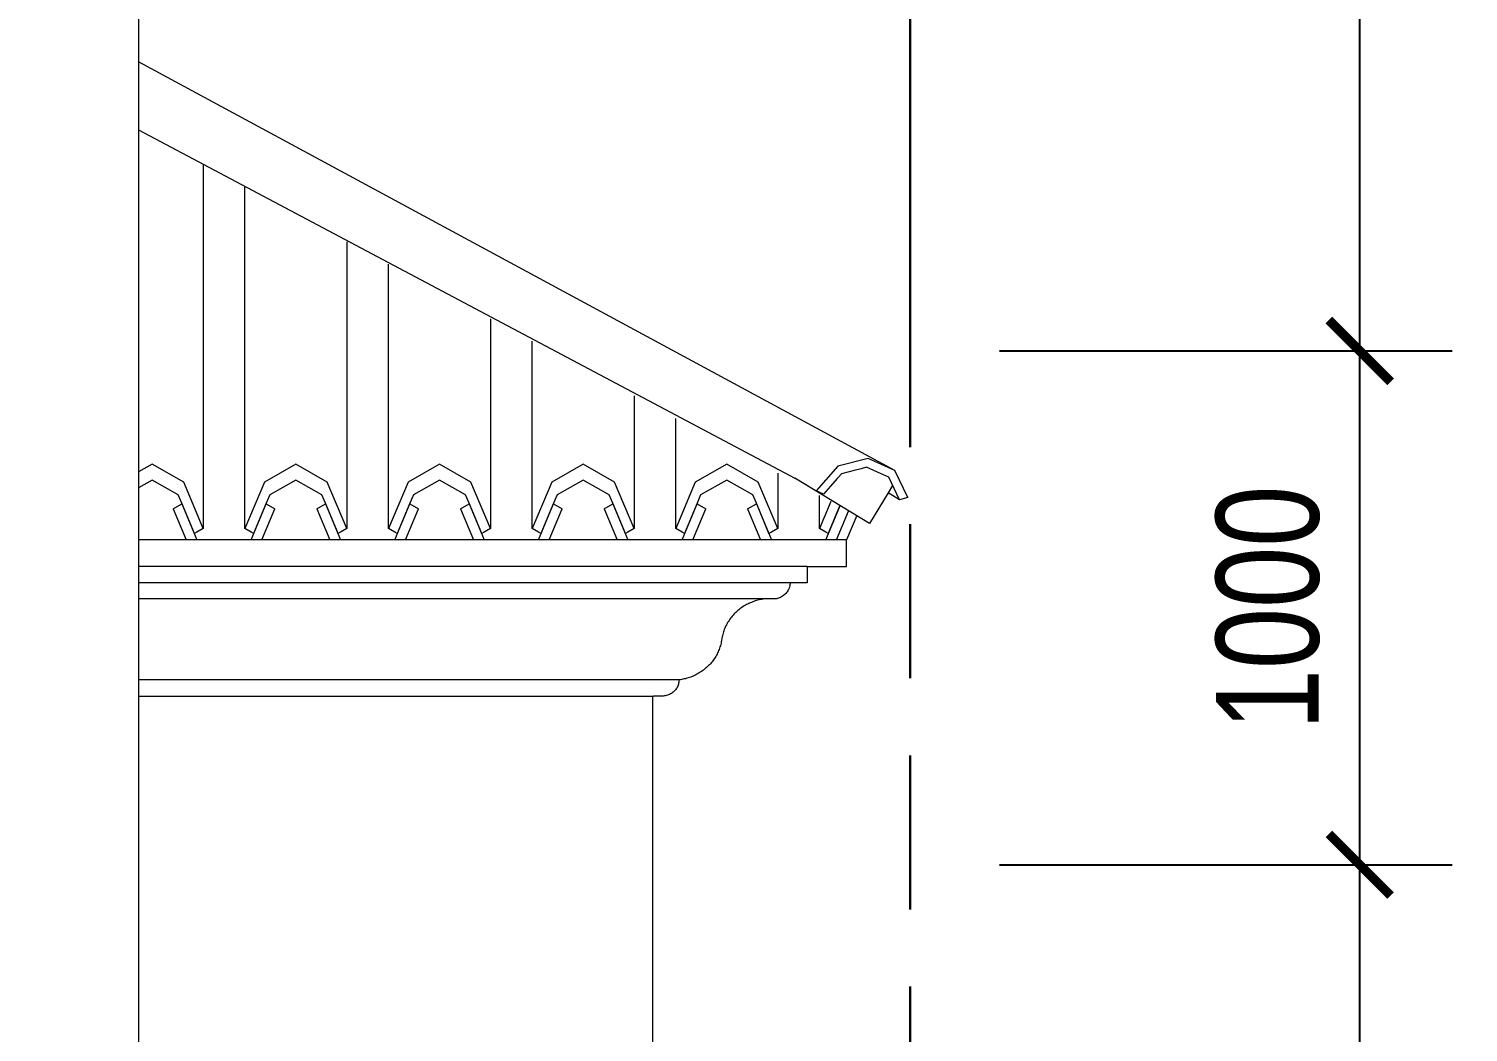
# Model space of a CAD drawing. Header units: millimetres. Extents: x -78046 to 260989, y -99288 to 158505.
# Drawn here: x 217088 to 219888, y 142521 to 144474 of the extents above; entities that cross this region are included whole.
import ezdxf
from ezdxf.xclip import XClip

# ---------------------------------------------------------------- set-up
doc = ezdxf.new("R2010")
doc.units = ezdxf.units.MM
doc.header["$LTSCALE"] = 100
doc.header["$XCLIPFRAME"] = 0
doc.header["$PDMODE"] = 98
doc.linetypes.add('ACAD_ISO09W100', pattern=[45, 24, -3, 6, -3, 6, -3])
doc.layers.get('Defpoints').update_dxf_attribs({"lineweight": 13})
for name, color, linetype, lineweight in [('-DIM', 9, 'Continuous', 13), ('-HATCH', 8, 'Continuous', 5), ('-LINE1', 7, 'Continuous', 18), ('ranh gioi lo dat', 240, 'ACAD_ISO09W100', 30)]:
    doc.layers.add(name, color=color, linetype=linetype, lineweight=lineweight)
doc.styles.add('AVANH', font='VHAVAN_2.TTF', dxfattribs={"width": 0.8})
doc.dimstyles.new('C_100A3', dxfattribs={"dimscale": 100, "dimtxt": 2.5, "dimasz": 1.2, "dimexe": 1.8, "dimexo": 0, "dimgap": 0.75, "dimtad": 1, "dimdec": 0, "dimzin": 0, "dimdsep": 46, "dimtxsty": 'AVANH', "dimblk": 'ARCHTICK', "dimcen": 0, "dimdle": 1.8, "dimclrd": 256, "dimclre": 256, "dimclrt": 7, "dimadec": 0, "dimazin": 0, "dimtfac": 0.0001, "dimtdec": 0, "dimtix": 1, "dimtmove": 2, "dimatfit": 3, "dimldrblk": 'ARCHTICK', "dimfxl": 1.8, "dimtolj": 1, "dimtzin": 0, "dimarcsym": 0})

# ---------------------------------------------------------------- blocks, each defined once
blk = doc.blocks.new('lancan')
for p, q in [((-1.1, 120), (6547.2, 120)), ((-1.1, 100), (6547.2, 100)), ((-1.1, 0), (6547.2, 0))]:
    blk.add_line(p, q)
blk = doc.blocks.new('erte')
for p, q in [((212114.9, -49738), (212114.9, -52249.4)), ((212313, -52249.4), (212313, -49738)), ((212394.3, -49738), (212394.3, -52249.4)), ((212592.4, -52249.4), (212592.4, -49738)), ((212673.7, -49738), (212673.7, -52249.4)), ((212871.8, -52249.4), (212871.8, -49738)), ((212953.1, -49738), (212953.1, -52249.4)), ((213151.2, -52249.4), (213151.2, -49738)), ((213232.5, -49738), (213232.5, -52249.4)), ((213430.6, -52249.4), (213430.6, -49738)), ((213511.9, -49738), (213511.9, -52249.4)), ((213710, -52249.4), (213710, -49738)), ((213791.3, -49738), (213791.3, -52249.4)), ((213989.4, -52249.4), (213989.4, -49738)), ((214070.7, -49738), (214070.7, -52249.4)), ((214268.8, -52249.4), (214268.8, -49738)), ((214350.1, -49738), (214350.1, -52249.4)), ((214548.2, -52249.4), (214548.2, -49738)), ((214629.5, -49738), (214629.5, -52249.4)), ((214827.6, -52249.4), (214827.6, -49738)), ((214908.9, -49738), (214908.9, -52249.4)), ((215107, -52249.4), (215107, -49738)), ((215188.3, -49738), (215188.3, -52249.4)), ((215386.4, -52249.4), (215386.4, -49738)), ((215467.7, -49738), (215467.7, -52249.4)), ((215665.8, -52249.4), (215665.8, -49738)), ((215747.1, -49738), (215747.1, -52249.4)), ((215945.2, -52249.4), (215945.2, -49738)), ((216026.5, -49738), (216026.5, -52249.4)), ((216224.6, -52249.4), (216224.6, -49738)), ((216305.9, -49738), (216305.9, -52249.4)), ((216504, -52249.4), (216504, -49738)), ((216585.3, -49738), (216585.3, -52249.4)), ((216783.4, -52249.4), (216783.4, -49738)), ((216864.7, -49738), (216864.7, -52249.4)), ((217062.8, -52249.4), (217062.8, -49738)), ((217144.1, -49738), (217144.1, -52249.4)), ((217342.2, -52249.4), (217342.2, -49738)), ((217423.5, -49738), (217423.5, -52249.4)), ((217621.6, -52249.4), (217621.6, -49738)), ((217702.9, -49738), (217702.9, -52249.4)), ((217901, -52249.4), (217901, -49738)), ((217982.3, -49738), (217982.3, -52249.4)), ((218180.4, -52249.4), (218180.4, -49738)), ((218261.7, -49738), (218261.7, -52249.4)), ((218459.8, -52249.4), (218459.8, -49738)), ((218541.1, -49738), (218541.1, -52249.4)), ((218739.2, -52249.4), (218739.2, -49738)), ((218820.5, -49738), (218820.5, -52249.4)), ((219018.6, -52249.4), (219018.6, -49738)), ((219099.9, -49738), (219099.9, -52249.4)), ((219298, -52249.4), (219298, -49738)), ((219379.3, -49738), (219379.3, -52249.4)), ((219577.4, -52249.4), (219577.4, -49738)), ((219658.7, -49738), (219658.7, -52249.4)), ((219856.8, -52249.4), (219856.8, -49738)), ((219938.1, -49738), (219938.1, -52249.4)), ((220136.2, -52249.4), (220136.2, -49738)), ((220217.5, -49738), (220217.5, -52249.4)), ((220415.6, -52249.4), (220415.6, -49738)), ((220496.9, -49738), (220496.9, -52249.4)), ((220695, -52249.4), (220695, -49738)), ((220776.3, -49738), (220776.3, -52249.4)), ((220974.4, -52249.4), (220974.4, -49738)), ((221055.7, -49738), (221055.7, -52249.4)), ((221253.8, -52249.4), (221253.8, -49738)), ((221335.1, -49738), (221335.1, -52249.4)), ((221533.2, -52249.4), (221533.2, -49738)), ((212226.6, -52131.6), (212167.5, -52150.7)), ((212226.6, -52131.6), (212275.1, -52159)), ((212506, -52131.6), (212554.5, -52159)), ((212711.5, -52159), (212772.7, -52124.5)), ((212772.7, -52124.5), (212833.9, -52159)), ((212990.9, -52159), (213052.1, -52124.5)), ((213052.1, -52124.5), (213113.3, -52159)), ((213270.3, -52159), (213331.5, -52124.5)), ((213331.5, -52124.5), (213392.7, -52159)), ((213549.7, -52159), (213610.9, -52124.5)), ((213610.9, -52124.5), (213672.1, -52159)), ((213829.1, -52159), (213890.3, -52124.5)), ((213890.3, -52124.5), (213951.5, -52159)), ((214108.5, -52159), (214169.7, -52124.5)), ((214169.7, -52124.5), (214230.9, -52159)), ((214387.9, -52159), (214449.1, -52124.5)), ((214449.1, -52124.5), (214510.3, -52159)), ((214667.3, -52159), (214728.5, -52124.5)), ((214728.5, -52124.5), (214789.7, -52159)), ((214946.7, -52159), (215007.9, -52124.5)), ((215007.9, -52124.5), (215069.1, -52159)), ((215226.1, -52159), (215287.3, -52124.5)), ((215287.3, -52124.5), (215348.5, -52159)), ((215505.5, -52159), (215566.7, -52124.5)), ((215566.7, -52124.5), (215627.9, -52159)), ((215784.9, -52159), (215846.1, -52124.5)), ((215846.1, -52124.5), (215907.3, -52159)), ((216064.3, -52159), (216125.5, -52124.5)), ((216125.5, -52124.5), (216186.7, -52159)), ((216343.7, -52159), (216404.9, -52124.5)), ((216404.9, -52124.5), (216466.1, -52159)), ((216623.1, -52159), (216684.3, -52124.5)), ((216684.3, -52124.5), (216745.5, -52159)), ((216902.5, -52159), (216963.7, -52124.5)), ((216963.7, -52124.5), (217024.9, -52159)), ((217181.9, -52159), (217243.1, -52124.5)), ((217243.1, -52124.5), (217304.3, -52159)), ((217461.3, -52159), (217522.5, -52124.5)), ((217522.5, -52124.5), (217583.7, -52159)), ((217740.7, -52159), (217801.9, -52124.5)), ((217801.9, -52124.5), (217863.1, -52159)), ((218020.1, -52159), (218081.3, -52124.5)), ((218081.3, -52124.5), (218142.5, -52159)), ((218299.5, -52159), (218360.7, -52124.5)), ((218360.7, -52124.5), (218421.9, -52159)), ((218578.9, -52159), (218640.1, -52124.5)), ((218640.1, -52124.5), (218701.3, -52159)), ((218858.3, -52159), (218919.5, -52124.5)), ((218919.5, -52124.5), (218980.7, -52159)), ((219137.7, -52159), (219198.9, -52124.5)), ((219198.9, -52124.5), (219260.1, -52159)), ((219417.1, -52159), (219478.3, -52124.5)), ((219478.3, -52124.5), (219539.5, -52159)), ((219696.5, -52159), (219757.7, -52124.5)), ((219757.7, -52124.5), (219818.9, -52159)), ((219975.9, -52159), (220037.1, -52124.5)), ((220037.1, -52124.5), (220098.3, -52159)), ((220255.3, -52159), (220316.5, -52124.5)), ((220316.5, -52124.5), (220377.7, -52159)), ((220534.7, -52159), (220595.9, -52124.5)), ((220595.9, -52124.5), (220657.1, -52159)), ((220814.1, -52159), (220875.3, -52124.5)), ((220875.3, -52124.5), (220936.5, -52159)), ((221093.5, -52159), (221154.7, -52124.5)), ((221154.7, -52124.5), (221215.9, -52159)), ((221372.9, -52159), (221434.1, -52124.5)), ((221434.1, -52124.5), (221495.3, -52159)), ((212114.9, -52249.4), (212152.7, -52159)), ((212152.7, -52159), (212167.5, -52150.7)), ((212163.2, -52184), (212213.9, -52155.3)), ((212213.9, -52155.3), (212264.7, -52184)), ((212275.1, -52159), (212313, -52249.4)), ((212394.3, -52249.4), (212432.1, -52159)), ((212432.1, -52159), (212446.9, -52150.7)), ((212442.6, -52184), (212493.3, -52155.3)), ((212493.3, -52155.3), (212544.1, -52184)), ((212554.5, -52159), (212592.4, -52249.4)), ((212673.7, -52249.4), (212711.5, -52159)), ((212722, -52184), (212772.7, -52155.3)), ((212772.7, -52155.3), (212823.5, -52184)), ((212833.9, -52159), (212871.8, -52249.4)), ((212953.1, -52249.4), (212990.9, -52159)), ((213001.4, -52184), (213052.1, -52155.3)), ((213052.1, -52155.3), (213102.9, -52184)), ((213113.3, -52159), (213151.2, -52249.4)), ((213232.5, -52249.4), (213270.3, -52159)), ((213280.8, -52184), (213331.5, -52155.3)), ((213331.5, -52155.3), (213382.3, -52184)), ((213392.7, -52159), (213430.6, -52249.4)), ((213511.9, -52249.4), (213549.7, -52159)), ((213560.2, -52184), (213610.9, -52155.3)), ((213610.9, -52155.3), (213661.7, -52184)), ((213672.1, -52159), (213710, -52249.4)), ((213791.3, -52249.4), (213829.1, -52159)), ((213839.6, -52184), (213890.3, -52155.3)), ((213890.3, -52155.3), (213941.1, -52184)), ((213951.5, -52159), (213989.4, -52249.4)), ((214070.7, -52249.4), (214108.5, -52159)), ((214119, -52184), (214169.7, -52155.3)), ((214169.7, -52155.3), (214220.5, -52184)), ((214230.9, -52159), (214268.8, -52249.4)), ((214350.1, -52249.4), (214387.9, -52159)), ((214398.4, -52184), (214449.1, -52155.3)), ((214449.1, -52155.3), (214499.9, -52184)), ((214510.3, -52159), (214548.2, -52249.4)), ((214629.5, -52249.4), (214667.3, -52159)), ((214677.8, -52184), (214728.5, -52155.3)), ((214728.5, -52155.3), (214779.3, -52184)), ((214789.7, -52159), (214827.6, -52249.4)), ((214908.9, -52249.4), (214946.7, -52159)), ((214957.2, -52184), (215007.9, -52155.3)), ((215007.9, -52155.3), (215058.7, -52184)), ((215069.1, -52159), (215107, -52249.4)), ((215188.3, -52249.4), (215226.1, -52159)), ((215236.6, -52184), (215287.3, -52155.3)), ((215287.3, -52155.3), (215338.1, -52184)), ((215348.5, -52159), (215386.4, -52249.4)), ((215467.7, -52249.4), (215505.5, -52159)), ((215516, -52184), (215566.7, -52155.3)), ((215566.7, -52155.3), (215617.5, -52184)), ((215627.9, -52159), (215665.8, -52249.4)), ((215747.1, -52249.4), (215784.9, -52159)), ((215795.4, -52184), (215846.1, -52155.3)), ((215846.1, -52155.3), (215896.9, -52184)), ((215907.3, -52159), (215945.2, -52249.4)), ((216026.5, -52249.4), (216064.3, -52159)), ((216074.8, -52184), (216125.5, -52155.3)), ((216125.5, -52155.3), (216176.3, -52184)), ((216186.7, -52159), (216224.6, -52249.4)), ((216305.9, -52249.4), (216343.7, -52159)), ((216354.2, -52184), (216404.9, -52155.3)), ((216404.9, -52155.3), (216455.7, -52184)), ((216466.1, -52159), (216504, -52249.4)), ((216585.3, -52249.4), (216623.1, -52159)), ((216633.6, -52184), (216684.3, -52155.3)), ((216684.3, -52155.3), (216735.1, -52184)), ((216745.5, -52159), (216783.4, -52249.4)), ((216864.7, -52249.4), (216902.5, -52159)), ((216913, -52184), (216963.7, -52155.3)), ((216963.7, -52155.3), (217014.5, -52184)), ((217024.9, -52159), (217062.8, -52249.4)), ((217144.1, -52249.4), (217181.9, -52159)), ((217192.4, -52184), (217243.1, -52155.3)), ((217243.1, -52155.3), (217293.9, -52184)), ((217304.3, -52159), (217342.2, -52249.4)), ((217423.5, -52249.4), (217461.3, -52159)), ((217471.8, -52184), (217522.5, -52155.3)), ((217522.5, -52155.3), (217573.3, -52184)), ((217583.7, -52159), (217621.6, -52249.4)), ((217702.9, -52249.4), (217740.7, -52159)), ((217751.2, -52184), (217801.9, -52155.3)), ((217801.9, -52155.3), (217852.7, -52184)), ((217863.1, -52159), (217901, -52249.4)), ((217982.3, -52249.4), (218020.1, -52159)), ((218030.6, -52184), (218081.3, -52155.3)), ((218081.3, -52155.3), (218132.1, -52184)), ((218142.5, -52159), (218180.4, -52249.4)), ((218261.7, -52249.4), (218299.5, -52159)), ((218310, -52184), (218360.7, -52155.3)), ((218360.7, -52155.3), (218411.5, -52184)), ((218421.9, -52159), (218459.8, -52249.4)), ((218541.1, -52249.4), (218578.9, -52159)), ((218589.4, -52184), (218640.1, -52155.3)), ((218640.1, -52155.3), (218690.9, -52184)), ((218701.3, -52159), (218739.2, -52249.4)), ((218820.5, -52249.4), (218858.3, -52159)), ((218868.8, -52184), (218919.5, -52155.3)), ((218919.5, -52155.3), (218970.3, -52184)), ((218980.7, -52159), (219018.6, -52249.4)), ((219099.9, -52249.4), (219137.7, -52159)), ((219148.2, -52184), (219198.9, -52155.3)), ((219198.9, -52155.3), (219249.7, -52184)), ((219260.1, -52159), (219298, -52249.4)), ((219379.3, -52249.4), (219417.1, -52159)), ((219427.6, -52184), (219478.3, -52155.3)), ((219478.3, -52155.3), (219529.1, -52184)), ((219539.5, -52159), (219577.4, -52249.4)), ((219658.7, -52249.4), (219696.5, -52159)), ((219707, -52184), (219757.7, -52155.3)), ((219757.7, -52155.3), (219808.5, -52184)), ((219818.9, -52159), (219856.8, -52249.4)), ((219938.1, -52249.4), (219975.9, -52159)), ((219986.4, -52184), (220037.1, -52155.3)), ((220037.1, -52155.3), (220087.9, -52184)), ((220098.3, -52159), (220136.2, -52249.4)), ((220217.5, -52249.4), (220255.3, -52159)), ((220265.8, -52184), (220316.5, -52155.3)), ((220316.5, -52155.3), (220367.3, -52184)), ((220377.7, -52159), (220415.6, -52249.4)), ((220496.9, -52249.4), (220534.7, -52159)), ((220545.2, -52184), (220595.9, -52155.3)), ((220595.9, -52155.3), (220646.7, -52184)), ((220657.1, -52159), (220695, -52249.4)), ((220776.3, -52249.4), (220814.1, -52159)), ((220824.6, -52184), (220875.3, -52155.3)), ((220875.3, -52155.3), (220926.1, -52184)), ((220936.5, -52159), (220974.4, -52249.4)), ((221055.7, -52249.4), (221093.5, -52159)), ((221104, -52184), (221154.7, -52155.3)), ((221154.7, -52155.3), (221205.5, -52184)), ((221215.9, -52159), (221253.8, -52249.4)), ((221335.1, -52249.4), (221372.9, -52159)), ((221383.4, -52184), (221434.1, -52155.3)), ((221434.1, -52155.3), (221484.9, -52184)), ((221495.3, -52159), (221533.2, -52249.4)), ((212156.4, -52200.2), (212163.2, -52184)), ((212264.7, -52184), (212271.5, -52200.2)), ((212435.8, -52200.2), (212442.6, -52184)), ((212544.1, -52184), (212550.9, -52200.2)), ((212715.2, -52200.2), (212722, -52184)), ((212823.5, -52184), (212830.3, -52200.2)), ((212994.6, -52200.2), (213001.4, -52184)), ((213102.9, -52184), (213109.7, -52200.2)), ((213274, -52200.2), (213280.8, -52184)), ((213382.3, -52184), (213389.1, -52200.2)), ((213553.4, -52200.2), (213560.2, -52184)), ((213661.7, -52184), (213668.5, -52200.2)), ((213832.8, -52200.2), (213839.6, -52184)), ((213941.1, -52184), (213947.9, -52200.2)), ((214112.2, -52200.2), (214119, -52184)), ((214220.5, -52184), (214227.3, -52200.2)), ((214391.6, -52200.2), (214398.4, -52184)), ((214499.9, -52184), (214506.7, -52200.2)), ((214671, -52200.2), (214677.8, -52184)), ((214779.3, -52184), (214786.1, -52200.2)), ((214950.4, -52200.2), (214957.2, -52184)), ((215058.7, -52184), (215065.5, -52200.2)), ((215229.8, -52200.2), (215236.6, -52184)), ((215338.1, -52184), (215344.9, -52200.2)), ((215509.2, -52200.2), (215516, -52184)), ((215617.5, -52184), (215624.3, -52200.2)), ((215788.6, -52200.2), (215795.4, -52184)), ((215896.9, -52184), (215903.7, -52200.2)), ((216068, -52200.2), (216074.8, -52184)), ((216176.3, -52184), (216183.1, -52200.2)), ((216347.4, -52200.2), (216354.2, -52184)), ((216455.7, -52184), (216462.5, -52200.2)), ((216626.8, -52200.2), (216633.6, -52184)), ((216735.1, -52184), (216741.9, -52200.2)), ((216906.2, -52200.2), (216913, -52184)), ((217014.5, -52184), (217021.3, -52200.2)), ((217185.6, -52200.2), (217192.4, -52184)), ((217293.9, -52184), (217300.7, -52200.2)), ((217465, -52200.2), (217471.8, -52184)), ((217573.3, -52184), (217580.1, -52200.2)), ((217744.4, -52200.2), (217751.2, -52184)), ((217852.7, -52184), (217859.5, -52200.2)), ((218023.8, -52200.2), (218030.6, -52184)), ((218132.1, -52184), (218138.9, -52200.2)), ((218303.2, -52200.2), (218310, -52184)), ((218411.5, -52184), (218418.3, -52200.2)), ((218582.6, -52200.2), (218589.4, -52184)), ((218690.9, -52184), (218697.7, -52200.2)), ((218862, -52200.2), (218868.8, -52184)), ((218970.3, -52184), (218977.1, -52200.2)), ((219141.4, -52200.2), (219148.2, -52184)), ((219249.7, -52184), (219256.5, -52200.2)), ((219420.8, -52200.2), (219427.6, -52184)), ((219529.1, -52184), (219535.9, -52200.2)), ((219700.2, -52200.2), (219707, -52184)), ((219808.5, -52184), (219815.3, -52200.2)), ((219979.6, -52200.2), (219986.4, -52184)), ((220087.9, -52184), (220094.7, -52200.2)), ((220259, -52200.2), (220265.8, -52184)), ((220367.3, -52184), (220374.1, -52200.2)), ((220538.4, -52200.2), (220545.2, -52184)), ((220646.7, -52184), (220653.5, -52200.2)), ((220817.8, -52200.2), (220824.6, -52184)), ((220926.1, -52184), (220932.9, -52200.2)), ((221097.2, -52200.2), (221104, -52184)), ((221205.5, -52184), (221212.3, -52200.2)), ((221376.6, -52200.2), (221383.4, -52184)), ((221484.9, -52184), (221491.7, -52200.2)), ((212156.4, -52201.7), (212127.1, -52271.6)), ((212131.8, -52258.9), (212156.4, -52200.2)), ((212173.3, -52211.2), (212148, -52271.6)), ((212156.4, -52201.7), (212156.4, -52200.2)), ((212173.3, -52211.2), (212156.4, -52201.7)), ((212271.5, -52201.7), (212254.6, -52211.2)), ((212279.9, -52271.6), (212254.6, -52211.2)), ((212271.5, -52200.2), (212271.5, -52201.7)), ((212271.5, -52200.2), (212296.1, -52258.9)), ((212300.8, -52271.6), (212271.5, -52201.7)), ((212435.8, -52201.7), (212406.5, -52271.6)), ((212411.2, -52258.9), (212435.8, -52200.2)), ((212452.7, -52211.2), (212427.4, -52271.6)), ((212435.8, -52201.7), (212435.8, -52200.2)), ((212452.7, -52211.2), (212435.8, -52201.7)), ((212550.9, -52201.7), (212534, -52211.2)), ((212559.3, -52271.6), (212534, -52211.2)), ((212550.9, -52200.2), (212550.9, -52201.7)), ((212550.9, -52200.2), (212575.5, -52258.9)), ((212580.2, -52271.6), (212550.9, -52201.7)), ((212715.2, -52201.7), (212685.9, -52271.6)), ((212690.6, -52258.9), (212715.2, -52200.2)), ((212732.1, -52211.2), (212706.8, -52271.6)), ((212715.2, -52201.7), (212715.2, -52200.2)), ((212732.1, -52211.2), (212715.2, -52201.7)), ((212830.3, -52201.7), (212813.4, -52211.2)), ((212838.7, -52271.6), (212813.4, -52211.2)), ((212830.3, -52200.2), (212830.3, -52201.7)), ((212830.3, -52200.2), (212854.9, -52258.9)), ((212859.6, -52271.6), (212830.3, -52201.7)), ((212994.6, -52201.7), (212965.3, -52271.6)), ((212970, -52258.9), (212994.6, -52200.2)), ((213011.5, -52211.2), (212986.2, -52271.6)), ((212994.6, -52201.7), (212994.6, -52200.2)), ((213011.5, -52211.2), (212994.6, -52201.7)), ((213109.7, -52201.7), (213092.8, -52211.2)), ((213118.1, -52271.6), (213092.8, -52211.2)), ((213109.7, -52200.2), (213109.7, -52201.7)), ((213109.7, -52200.2), (213134.3, -52258.9)), ((213139, -52271.6), (213109.7, -52201.7)), ((213274, -52201.7), (213244.7, -52271.6)), ((213249.4, -52258.9), (213274, -52200.2)), ((213290.9, -52211.2), (213265.6, -52271.6)), ((213274, -52201.7), (213274, -52200.2)), ((213290.9, -52211.2), (213274, -52201.7)), ((213389.1, -52201.7), (213372.2, -52211.2)), ((213397.5, -52271.6), (213372.2, -52211.2)), ((213389.1, -52200.2), (213389.1, -52201.7)), ((213389.1, -52200.2), (213413.7, -52258.9)), ((213418.4, -52271.6), (213389.1, -52201.7)), ((213553.4, -52201.7), (213524.1, -52271.6)), ((213528.8, -52258.9), (213553.4, -52200.2)), ((213570.3, -52211.2), (213545, -52271.6)), ((213553.4, -52201.7), (213553.4, -52200.2)), ((213570.3, -52211.2), (213553.4, -52201.7)), ((213668.5, -52201.7), (213651.6, -52211.2)), ((213676.9, -52271.6), (213651.6, -52211.2)), ((213668.5, -52200.2), (213668.5, -52201.7)), ((213668.5, -52200.2), (213693.1, -52258.9)), ((213697.8, -52271.6), (213668.5, -52201.7)), ((213832.8, -52201.7), (213803.5, -52271.6)), ((213808.2, -52258.9), (213832.8, -52200.2)), ((213849.7, -52211.2), (213824.4, -52271.6)), ((213832.8, -52201.7), (213832.8, -52200.2)), ((213849.7, -52211.2), (213832.8, -52201.7)), ((213947.9, -52201.7), (213931, -52211.2)), ((213956.3, -52271.6), (213931, -52211.2)), ((213947.9, -52200.2), (213947.9, -52201.7)), ((213947.9, -52200.2), (213972.5, -52258.9)), ((213977.2, -52271.6), (213947.9, -52201.7)), ((214112.2, -52201.7), (214082.9, -52271.6)), ((214087.6, -52258.9), (214112.2, -52200.2)), ((214129.1, -52211.2), (214103.8, -52271.6)), ((214112.2, -52201.7), (214112.2, -52200.2)), ((214129.1, -52211.2), (214112.2, -52201.7)), ((214227.3, -52201.7), (214210.4, -52211.2)), ((214235.7, -52271.6), (214210.4, -52211.2)), ((214227.3, -52200.2), (214227.3, -52201.7)), ((214227.3, -52200.2), (214251.9, -52258.9)), ((214256.6, -52271.6), (214227.3, -52201.7)), ((214391.6, -52201.7), (214362.3, -52271.6)), ((214367, -52258.9), (214391.6, -52200.2)), ((214408.5, -52211.2), (214383.2, -52271.6)), ((214391.6, -52201.7), (214391.6, -52200.2)), ((214408.5, -52211.2), (214391.6, -52201.7)), ((214506.7, -52201.7), (214489.8, -52211.2)), ((214515.1, -52271.6), (214489.8, -52211.2)), ((214506.7, -52200.2), (214506.7, -52201.7)), ((214506.7, -52200.2), (214531.3, -52258.9)), ((214536, -52271.6), (214506.7, -52201.7)), ((214671, -52201.7), (214641.7, -52271.6)), ((214646.4, -52258.9), (214671, -52200.2)), ((214687.9, -52211.2), (214662.6, -52271.6)), ((214671, -52201.7), (214671, -52200.2)), ((214687.9, -52211.2), (214671, -52201.7)), ((214786.1, -52201.7), (214769.2, -52211.2)), ((214794.5, -52271.6), (214769.2, -52211.2)), ((214786.1, -52200.2), (214786.1, -52201.7)), ((214786.1, -52200.2), (214810.7, -52258.9)), ((214815.4, -52271.6), (214786.1, -52201.7)), ((214950.4, -52201.7), (214921.1, -52271.6)), ((214925.8, -52258.9), (214950.4, -52200.2)), ((214967.3, -52211.2), (214942, -52271.6)), ((214950.4, -52201.7), (214950.4, -52200.2)), ((214967.3, -52211.2), (214950.4, -52201.7)), ((215065.5, -52201.7), (215048.6, -52211.2)), ((215073.9, -52271.6), (215048.6, -52211.2)), ((215065.5, -52200.2), (215065.5, -52201.7)), ((215065.5, -52200.2), (215090.1, -52258.9)), ((215094.8, -52271.6), (215065.5, -52201.7)), ((215229.8, -52201.7), (215200.5, -52271.6)), ((215205.2, -52258.9), (215229.8, -52200.2)), ((215246.7, -52211.2), (215221.4, -52271.6)), ((215229.8, -52201.7), (215229.8, -52200.2)), ((215246.7, -52211.2), (215229.8, -52201.7)), ((215344.9, -52201.7), (215328, -52211.2)), ((215353.3, -52271.6), (215328, -52211.2)), ((215344.9, -52200.2), (215344.9, -52201.7)), ((215344.9, -52200.2), (215369.5, -52258.9)), ((215374.2, -52271.6), (215344.9, -52201.7)), ((215509.2, -52201.7), (215479.9, -52271.6)), ((215484.6, -52258.9), (215509.2, -52200.2)), ((215526.1, -52211.2), (215500.8, -52271.6)), ((215509.2, -52201.7), (215509.2, -52200.2)), ((215526.1, -52211.2), (215509.2, -52201.7)), ((215624.3, -52201.7), (215607.4, -52211.2)), ((215632.7, -52271.6), (215607.4, -52211.2)), ((215624.3, -52200.2), (215624.3, -52201.7)), ((215624.3, -52200.2), (215648.9, -52258.9)), ((215653.6, -52271.6), (215624.3, -52201.7)), ((215788.6, -52201.7), (215759.3, -52271.6)), ((215764, -52258.9), (215788.6, -52200.2)), ((215805.5, -52211.2), (215780.2, -52271.6)), ((215788.6, -52201.7), (215788.6, -52200.2)), ((215805.5, -52211.2), (215788.6, -52201.7)), ((215903.7, -52201.7), (215886.8, -52211.2)), ((215912.1, -52271.6), (215886.8, -52211.2)), ((215903.7, -52200.2), (215903.7, -52201.7)), ((215903.7, -52200.2), (215928.3, -52258.9)), ((215933, -52271.6), (215903.7, -52201.7)), ((216068, -52201.7), (216038.7, -52271.6)), ((216043.4, -52258.9), (216068, -52200.2)), ((216084.9, -52211.2), (216059.6, -52271.6)), ((216068, -52201.7), (216068, -52200.2)), ((216084.9, -52211.2), (216068, -52201.7)), ((216183.1, -52201.7), (216166.2, -52211.2)), ((216191.5, -52271.6), (216166.2, -52211.2)), ((216183.1, -52200.2), (216183.1, -52201.7)), ((216183.1, -52200.2), (216207.7, -52258.9)), ((216212.4, -52271.6), (216183.1, -52201.7)), ((216347.4, -52201.7), (216318.1, -52271.6)), ((216322.8, -52258.9), (216347.4, -52200.2)), ((216364.3, -52211.2), (216339, -52271.6)), ((216347.4, -52201.7), (216347.4, -52200.2)), ((216364.3, -52211.2), (216347.4, -52201.7)), ((216462.5, -52201.7), (216445.6, -52211.2)), ((216470.9, -52271.6), (216445.6, -52211.2)), ((216462.5, -52200.2), (216462.5, -52201.7)), ((216462.5, -52200.2), (216487.1, -52258.9)), ((216491.8, -52271.6), (216462.5, -52201.7)), ((216626.8, -52201.7), (216597.5, -52271.6)), ((216602.2, -52258.9), (216626.8, -52200.2)), ((216643.7, -52211.2), (216618.4, -52271.6)), ((216626.8, -52201.7), (216626.8, -52200.2)), ((216643.7, -52211.2), (216626.8, -52201.7)), ((216741.9, -52201.7), (216725, -52211.2)), ((216750.3, -52271.6), (216725, -52211.2)), ((216741.9, -52200.2), (216741.9, -52201.7)), ((216741.9, -52200.2), (216766.5, -52258.9)), ((216771.2, -52271.6), (216741.9, -52201.7)), ((216906.2, -52201.7), (216876.9, -52271.6)), ((216881.6, -52258.9), (216906.2, -52200.2)), ((216923.1, -52211.2), (216897.8, -52271.6)), ((216906.2, -52201.7), (216906.2, -52200.2)), ((216923.1, -52211.2), (216906.2, -52201.7)), ((217021.3, -52201.7), (217004.4, -52211.2)), ((217029.7, -52271.6), (217004.4, -52211.2)), ((217021.3, -52200.2), (217021.3, -52201.7)), ((217021.3, -52200.2), (217045.9, -52258.9)), ((217050.6, -52271.6), (217021.3, -52201.7)), ((217185.6, -52201.7), (217156.3, -52271.6)), ((217161, -52258.9), (217185.6, -52200.2)), ((217202.5, -52211.2), (217177.2, -52271.6)), ((217185.6, -52201.7), (217185.6, -52200.2)), ((217202.5, -52211.2), (217185.6, -52201.7)), ((217300.7, -52201.7), (217283.8, -52211.2)), ((217309.1, -52271.6), (217283.8, -52211.2)), ((217300.7, -52200.2), (217300.7, -52201.7)), ((217300.7, -52200.2), (217325.3, -52258.9)), ((217330, -52271.6), (217300.7, -52201.7)), ((217465, -52201.7), (217435.7, -52271.6)), ((217440.4, -52258.9), (217465, -52200.2)), ((217481.9, -52211.2), (217456.6, -52271.6)), ((217465, -52201.7), (217465, -52200.2)), ((217481.9, -52211.2), (217465, -52201.7)), ((217580.1, -52201.7), (217563.2, -52211.2)), ((217588.5, -52271.6), (217563.2, -52211.2)), ((217580.1, -52200.2), (217580.1, -52201.7)), ((217580.1, -52200.2), (217604.7, -52258.9)), ((217609.4, -52271.6), (217580.1, -52201.7)), ((217744.4, -52201.7), (217715.1, -52271.6)), ((217719.8, -52258.9), (217744.4, -52200.2)), ((217761.3, -52211.2), (217736, -52271.6)), ((217744.4, -52201.7), (217744.4, -52200.2)), ((217761.3, -52211.2), (217744.4, -52201.7)), ((217859.5, -52201.7), (217842.6, -52211.2)), ((217867.9, -52271.6), (217842.6, -52211.2)), ((217859.5, -52200.2), (217859.5, -52201.7)), ((217859.5, -52200.2), (217884.1, -52258.9)), ((217888.8, -52271.6), (217859.5, -52201.7)), ((218023.8, -52201.7), (217994.5, -52271.6)), ((217999.2, -52258.9), (218023.8, -52200.2)), ((218040.7, -52211.2), (218015.4, -52271.6)), ((218023.8, -52201.7), (218023.8, -52200.2)), ((218040.7, -52211.2), (218023.8, -52201.7)), ((218138.9, -52201.7), (218122, -52211.2)), ((218147.3, -52271.6), (218122, -52211.2)), ((218138.9, -52200.2), (218138.9, -52201.7)), ((218138.9, -52200.2), (218163.5, -52258.9)), ((218168.2, -52271.6), (218138.9, -52201.7)), ((218303.2, -52201.7), (218273.9, -52271.6)), ((218278.6, -52258.9), (218303.2, -52200.2)), ((218320.1, -52211.2), (218294.8, -52271.6)), ((218303.2, -52201.7), (218303.2, -52200.2)), ((218320.1, -52211.2), (218303.2, -52201.7)), ((218418.3, -52201.7), (218401.4, -52211.2)), ((218426.7, -52271.6), (218401.4, -52211.2)), ((218418.3, -52200.2), (218418.3, -52201.7)), ((218418.3, -52200.2), (218442.9, -52258.9)), ((218447.6, -52271.6), (218418.3, -52201.7)), ((218582.6, -52201.7), (218553.3, -52271.6)), ((218558, -52258.9), (218582.6, -52200.2)), ((218599.5, -52211.2), (218574.2, -52271.6)), ((218582.6, -52201.7), (218582.6, -52200.2)), ((218599.5, -52211.2), (218582.6, -52201.7)), ((218697.7, -52201.7), (218680.8, -52211.2)), ((218706.1, -52271.6), (218680.8, -52211.2)), ((218697.7, -52200.2), (218697.7, -52201.7)), ((218697.7, -52200.2), (218722.3, -52258.9)), ((218727, -52271.6), (218697.7, -52201.7)), ((218862, -52201.7), (218832.7, -52271.6)), ((218837.4, -52258.9), (218862, -52200.2)), ((218878.9, -52211.2), (218853.6, -52271.6)), ((218862, -52201.7), (218862, -52200.2)), ((218878.9, -52211.2), (218862, -52201.7)), ((218977.1, -52201.7), (218960.2, -52211.2)), ((218985.5, -52271.6), (218960.2, -52211.2)), ((218977.1, -52200.2), (218977.1, -52201.7)), ((218977.1, -52200.2), (219001.7, -52258.9)), ((219006.4, -52271.6), (218977.1, -52201.7)), ((219141.4, -52201.7), (219112.1, -52271.6)), ((219116.8, -52258.9), (219141.4, -52200.2)), ((219158.3, -52211.2), (219133, -52271.6)), ((219141.4, -52201.7), (219141.4, -52200.2)), ((219158.3, -52211.2), (219141.4, -52201.7)), ((219256.5, -52201.7), (219239.6, -52211.2)), ((219264.9, -52271.6), (219239.6, -52211.2)), ((219256.5, -52200.2), (219256.5, -52201.7)), ((219256.5, -52200.2), (219281.1, -52258.9)), ((219285.8, -52271.6), (219256.5, -52201.7)), ((219420.8, -52201.7), (219391.5, -52271.6)), ((219396.2, -52258.9), (219420.8, -52200.2)), ((219437.7, -52211.2), (219412.4, -52271.6)), ((219420.8, -52201.7), (219420.8, -52200.2)), ((219437.7, -52211.2), (219420.8, -52201.7)), ((219535.9, -52201.7), (219519, -52211.2)), ((219544.3, -52271.6), (219519, -52211.2)), ((219535.9, -52200.2), (219535.9, -52201.7)), ((219535.9, -52200.2), (219560.5, -52258.9)), ((219565.2, -52271.6), (219535.9, -52201.7)), ((219700.2, -52201.7), (219670.9, -52271.6)), ((219675.6, -52258.9), (219700.2, -52200.2)), ((219717.1, -52211.2), (219691.8, -52271.6)), ((219700.2, -52201.7), (219700.2, -52200.2)), ((219717.1, -52211.2), (219700.2, -52201.7)), ((219815.3, -52201.7), (219798.4, -52211.2)), ((219823.7, -52271.6), (219798.4, -52211.2)), ((219815.3, -52200.2), (219815.3, -52201.7)), ((219815.3, -52200.2), (219839.9, -52258.9)), ((219844.6, -52271.6), (219815.3, -52201.7)), ((219979.6, -52201.7), (219950.3, -52271.6)), ((219955, -52258.9), (219979.6, -52200.2)), ((219996.5, -52211.2), (219971.2, -52271.6)), ((219979.6, -52201.7), (219979.6, -52200.2)), ((219996.5, -52211.2), (219979.6, -52201.7)), ((220094.7, -52201.7), (220077.8, -52211.2)), ((220103.1, -52271.6), (220077.8, -52211.2)), ((220094.7, -52200.2), (220094.7, -52201.7)), ((220094.7, -52200.2), (220119.3, -52258.9)), ((220124, -52271.6), (220094.7, -52201.7)), ((220259, -52201.7), (220229.7, -52271.6)), ((220234.4, -52258.9), (220259, -52200.2)), ((220275.9, -52211.2), (220250.6, -52271.6)), ((220259, -52201.7), (220259, -52200.2)), ((220275.9, -52211.2), (220259, -52201.7)), ((220374.1, -52201.7), (220357.2, -52211.2)), ((220382.5, -52271.6), (220357.2, -52211.2)), ((220374.1, -52200.2), (220374.1, -52201.7)), ((220374.1, -52200.2), (220398.7, -52258.9)), ((220403.4, -52271.6), (220374.1, -52201.7)), ((220538.4, -52201.7), (220509.1, -52271.6)), ((220513.8, -52258.9), (220538.4, -52200.2)), ((220555.3, -52211.2), (220530, -52271.6)), ((220538.4, -52201.7), (220538.4, -52200.2)), ((220555.3, -52211.2), (220538.4, -52201.7)), ((220653.5, -52201.7), (220636.6, -52211.2)), ((220661.9, -52271.6), (220636.6, -52211.2)), ((220653.5, -52200.2), (220653.5, -52201.7)), ((220653.5, -52200.2), (220678.1, -52258.9)), ((220682.8, -52271.6), (220653.5, -52201.7)), ((220817.8, -52201.7), (220788.5, -52271.6)), ((220793.2, -52258.9), (220817.8, -52200.2)), ((220834.7, -52211.2), (220809.4, -52271.6)), ((220817.8, -52201.7), (220817.8, -52200.2)), ((220834.7, -52211.2), (220817.8, -52201.7)), ((220932.9, -52201.7), (220916, -52211.2)), ((220941.3, -52271.6), (220916, -52211.2)), ((220932.9, -52200.2), (220932.9, -52201.7)), ((220932.9, -52200.2), (220957.5, -52258.9)), ((220962.2, -52271.6), (220932.9, -52201.7)), ((221097.2, -52201.7), (221067.9, -52271.6)), ((221072.6, -52258.9), (221097.2, -52200.2)), ((221114.1, -52211.2), (221088.8, -52271.6)), ((221097.2, -52201.7), (221097.2, -52200.2)), ((221114.1, -52211.2), (221097.2, -52201.7)), ((221212.3, -52201.7), (221195.4, -52211.2)), ((221220.7, -52271.6), (221195.4, -52211.2)), ((221212.3, -52200.2), (221212.3, -52201.7)), ((221212.3, -52200.2), (221236.9, -52258.9)), ((221241.6, -52271.6), (221212.3, -52201.7)), ((221376.6, -52201.7), (221347.3, -52271.6)), ((221352, -52258.9), (221376.6, -52200.2)), ((221393.5, -52211.2), (221368.2, -52271.6)), ((221376.6, -52201.7), (221376.6, -52200.2)), ((221393.5, -52211.2), (221376.6, -52201.7)), ((221491.7, -52201.7), (221474.8, -52211.2)), ((221500.1, -52271.6), (221474.8, -52211.2)), ((221491.7, -52200.2), (221491.7, -52201.7)), ((221491.7, -52200.2), (221516.3, -52258.9)), ((221521, -52271.6), (221491.7, -52201.7)), ((212114.9, -52249.4), (212127.1, -52256.3)), ((212127.1, -52256.3), (212131.8, -52258.9)), ((212296.1, -52258.9), (212300.7, -52256.3)), ((212300.7, -52256.3), (212313, -52249.4)), ((212394.3, -52249.4), (212406.5, -52256.3)), ((212406.5, -52256.3), (212411.2, -52258.9)), ((212575.5, -52258.9), (212580.1, -52256.3)), ((212580.1, -52256.3), (212592.4, -52249.4)), ((212673.7, -52249.4), (212685.9, -52256.3)), ((212685.9, -52256.3), (212690.6, -52258.9)), ((212854.9, -52258.9), (212859.5, -52256.3)), ((212859.5, -52256.3), (212871.8, -52249.4)), ((212953.1, -52249.4), (212965.3, -52256.3)), ((212965.3, -52256.3), (212970, -52258.9)), ((213134.3, -52258.9), (213138.9, -52256.3)), ((213138.9, -52256.3), (213151.2, -52249.4)), ((213232.5, -52249.4), (213244.7, -52256.3)), ((213244.7, -52256.3), (213249.4, -52258.9)), ((213413.7, -52258.9), (213418.3, -52256.3)), ((213418.3, -52256.3), (213430.6, -52249.4)), ((213511.9, -52249.4), (213524.1, -52256.3)), ((213524.1, -52256.3), (213528.8, -52258.9)), ((213693.1, -52258.9), (213697.7, -52256.3)), ((213697.7, -52256.3), (213710, -52249.4)), ((213791.3, -52249.4), (213803.5, -52256.3)), ((213803.5, -52256.3), (213808.2, -52258.9)), ((213972.5, -52258.9), (213977.1, -52256.3)), ((213977.1, -52256.3), (213989.4, -52249.4)), ((214070.7, -52249.4), (214082.9, -52256.3)), ((214082.9, -52256.3), (214087.6, -52258.9)), ((214251.9, -52258.9), (214256.5, -52256.3)), ((214256.5, -52256.3), (214268.8, -52249.4)), ((214350.1, -52249.4), (214362.3, -52256.3)), ((214362.3, -52256.3), (214367, -52258.9)), ((214531.3, -52258.9), (214535.9, -52256.3)), ((214535.9, -52256.3), (214548.2, -52249.4)), ((214629.5, -52249.4), (214641.7, -52256.3)), ((214641.7, -52256.3), (214646.4, -52258.9)), ((214810.7, -52258.9), (214815.3, -52256.3)), ((214815.3, -52256.3), (214827.6, -52249.4)), ((214908.9, -52249.4), (214921.1, -52256.3)), ((214921.1, -52256.3), (214925.8, -52258.9)), ((215090.1, -52258.9), (215094.7, -52256.3)), ((215094.7, -52256.3), (215107, -52249.4)), ((215188.3, -52249.4), (215200.5, -52256.3)), ((215200.5, -52256.3), (215205.2, -52258.9)), ((215369.5, -52258.9), (215374.1, -52256.3)), ((215374.1, -52256.3), (215386.4, -52249.4)), ((215467.7, -52249.4), (215479.9, -52256.3)), ((215479.9, -52256.3), (215484.6, -52258.9)), ((215648.9, -52258.9), (215653.5, -52256.3)), ((215653.5, -52256.3), (215665.8, -52249.4)), ((215747.1, -52249.4), (215759.3, -52256.3)), ((215759.3, -52256.3), (215764, -52258.9)), ((215928.3, -52258.9), (215932.9, -52256.3)), ((215932.9, -52256.3), (215945.2, -52249.4)), ((216026.5, -52249.4), (216038.7, -52256.3)), ((216038.7, -52256.3), (216043.4, -52258.9)), ((216207.7, -52258.9), (216212.3, -52256.3)), ((216212.3, -52256.3), (216224.6, -52249.4)), ((216305.9, -52249.4), (216318.1, -52256.3)), ((216318.1, -52256.3), (216322.8, -52258.9)), ((216487.1, -52258.9), (216491.7, -52256.3)), ((216491.7, -52256.3), (216504, -52249.4)), ((216585.3, -52249.4), (216597.5, -52256.3)), ((216597.5, -52256.3), (216602.2, -52258.9)), ((216766.5, -52258.9), (216771.1, -52256.3)), ((216771.1, -52256.3), (216783.4, -52249.4)), ((216864.7, -52249.4), (216876.9, -52256.3)), ((216876.9, -52256.3), (216881.6, -52258.9)), ((217045.9, -52258.9), (217050.5, -52256.3)), ((217050.5, -52256.3), (217062.8, -52249.4)), ((217144.1, -52249.4), (217156.3, -52256.3)), ((217156.3, -52256.3), (217161, -52258.9)), ((217325.3, -52258.9), (217329.9, -52256.3)), ((217329.9, -52256.3), (217342.2, -52249.4)), ((217423.5, -52249.4), (217435.7, -52256.3)), ((217435.7, -52256.3), (217440.4, -52258.9)), ((217604.7, -52258.9), (217609.3, -52256.3)), ((217609.3, -52256.3), (217621.6, -52249.4)), ((217702.9, -52249.4), (217715.1, -52256.3)), ((217715.1, -52256.3), (217719.8, -52258.9)), ((217884.1, -52258.9), (217888.7, -52256.3)), ((217888.7, -52256.3), (217901, -52249.4)), ((217982.3, -52249.4), (217994.5, -52256.3)), ((217994.5, -52256.3), (217999.2, -52258.9)), ((218163.5, -52258.9), (218168.1, -52256.3)), ((218168.1, -52256.3), (218180.4, -52249.4)), ((218261.7, -52249.4), (218273.9, -52256.3)), ((218273.9, -52256.3), (218278.6, -52258.9)), ((218442.9, -52258.9), (218447.5, -52256.3)), ((218447.5, -52256.3), (218459.8, -52249.4)), ((218541.1, -52249.4), (218553.3, -52256.3)), ((218553.3, -52256.3), (218558, -52258.9)), ((218722.3, -52258.9), (218726.9, -52256.3)), ((218726.9, -52256.3), (218739.2, -52249.4)), ((218820.5, -52249.4), (218832.7, -52256.3)), ((218832.7, -52256.3), (218837.4, -52258.9)), ((219001.7, -52258.9), (219006.3, -52256.3)), ((219006.3, -52256.3), (219018.6, -52249.4)), ((219099.9, -52249.4), (219112.1, -52256.3)), ((219112.1, -52256.3), (219116.8, -52258.9)), ((219281.1, -52258.9), (219285.7, -52256.3)), ((219285.7, -52256.3), (219298, -52249.4)), ((219379.3, -52249.4), (219391.5, -52256.3)), ((219391.5, -52256.3), (219396.2, -52258.9)), ((219560.5, -52258.9), (219565.1, -52256.3)), ((219565.1, -52256.3), (219577.4, -52249.4)), ((219658.7, -52249.4), (219670.9, -52256.3)), ((219670.9, -52256.3), (219675.6, -52258.9)), ((219839.9, -52258.9), (219844.5, -52256.3)), ((219844.5, -52256.3), (219856.8, -52249.4)), ((219938.1, -52249.4), (219950.3, -52256.3)), ((219950.3, -52256.3), (219955, -52258.9)), ((220119.3, -52258.9), (220123.9, -52256.3)), ((220123.9, -52256.3), (220136.2, -52249.4)), ((220217.5, -52249.4), (220229.7, -52256.3)), ((220229.7, -52256.3), (220234.4, -52258.9)), ((220398.7, -52258.9), (220403.3, -52256.3)), ((220403.3, -52256.3), (220415.6, -52249.4)), ((220496.9, -52249.4), (220509.1, -52256.3)), ((220509.1, -52256.3), (220513.8, -52258.9)), ((220678.1, -52258.9), (220682.7, -52256.3)), ((220682.7, -52256.3), (220695, -52249.4)), ((220776.3, -52249.4), (220788.5, -52256.3)), ((220788.5, -52256.3), (220793.2, -52258.9)), ((220957.5, -52258.9), (220962.1, -52256.3)), ((220962.1, -52256.3), (220974.4, -52249.4)), ((221055.7, -52249.4), (221067.9, -52256.3)), ((221067.9, -52256.3), (221072.6, -52258.9)), ((221236.9, -52258.9), (221241.5, -52256.3)), ((221241.5, -52256.3), (221253.8, -52249.4)), ((221335.1, -52249.4), (221347.3, -52256.3)), ((221347.3, -52256.3), (221352, -52258.9)), ((221516.3, -52258.9), (221520.9, -52256.3)), ((221520.9, -52256.3), (221533.2, -52249.4))]:
    blk.add_line(p, q)
blk = doc.blocks.new('_ARCHTICK')
at = {"const_width": 0.15}
blk.add_lwpolyline([(-0.5, -0.5), (0.5, 0.5)], dxfattribs=at)
blk = doc.blocks.new('*D608')
at = {"layer": '-DIM', "lineweight": -2, "transparency": 16777216}
for p, q in [((219676.8, 143666.8), (219676.8, 146126.8)), ((218976, 145946.8), (219856.8, 145946.8)), ((218976, 143846.8), (219856.8, 143846.8))]:
    blk.add_line(p, q, dxfattribs=at)
at = {"layer": 'Defpoints', "color": 0, "transparency": 16777216}
for p in [(218976, 145946.8), (219676.8, 145946.8), (218976, 143846.8)]:
    blk.add_point(p, dxfattribs=at)
at = {"layer": '-DIM', "lineweight": -2, "transparency": 16777216, "xscale": 120, "yscale": 120, "zscale": 120}
for p, rotation in [((219676.8, 145946.8), 90), ((219676.8, 143846.8), 270)]:
    blk.add_blockref('_ARCHTICK', p, dxfattribs=dict(at, rotation=rotation))
at = {"layer": '-DIM', "color": 7, "transparency": 16777216, "insert": (219498.4, 144896.8), "char_height": 200, "attachment_point": 5, "rotation": 90, "style": 'AVANH'}
blk.add_mtext('\\A1;2100', dxfattribs=at)
blk = doc.blocks.new('*D606')
at = {"layer": '-DIM', "lineweight": -2, "transparency": 16777216}
for p, q in [((219676.8, 141166.7), (219676.8, 143026.8)), ((218976, 142846.8), (219856.8, 142846.8)), ((218976, 141346.7), (219856.8, 141346.7))]:
    blk.add_line(p, q, dxfattribs=at)
at = {"layer": 'Defpoints', "color": 0, "transparency": 16777216}
for p in [(218976, 142846.8), (219676.8, 142846.8), (218976, 141346.7)]:
    blk.add_point(p, dxfattribs=at)
at = {"layer": '-DIM', "lineweight": -2, "transparency": 16777216, "xscale": 120, "yscale": 120, "zscale": 120}
for p, rotation in [((219676.8, 142846.8), 90), ((219676.8, 141346.7), 270)]:
    blk.add_blockref('_ARCHTICK', p, dxfattribs=dict(at, rotation=rotation))
at = {"layer": '-DIM', "color": 7, "transparency": 16777216, "insert": (219498.4, 142096.8), "char_height": 200, "attachment_point": 5, "rotation": 90, "style": 'AVANH'}
blk.add_mtext('\\A1;1500', dxfattribs=at)
blk = doc.blocks.new('*D607')
at = {"layer": '-DIM', "lineweight": -2, "transparency": 16777216}
for p, q in [((219676.8, 142666.8), (219676.8, 144026.8)), ((218976, 143846.8), (219856.8, 143846.8)), ((218976, 142846.8), (219856.8, 142846.8))]:
    blk.add_line(p, q, dxfattribs=at)
at = {"layer": 'Defpoints', "color": 0, "transparency": 16777216}
for p in [(218976, 143846.8), (219676.8, 143846.8), (218976, 142846.8)]:
    blk.add_point(p, dxfattribs=at)
at = {"layer": '-DIM', "lineweight": -2, "transparency": 16777216, "xscale": 120, "yscale": 120, "zscale": 120}
for p, rotation in [((219676.8, 143846.8), 90), ((219676.8, 142846.8), 270)]:
    blk.add_blockref('_ARCHTICK', p, dxfattribs=dict(at, rotation=rotation))
at = {"layer": '-DIM', "color": 7, "transparency": 16777216, "insert": (219498.4, 143346.8), "char_height": 200, "attachment_point": 5, "rotation": 90, "style": 'AVANH'}
blk.add_mtext('\\A1;1000', dxfattribs=at)

msp = doc.modelspace()

# ---------------------------------------------------------------- linework, layer by layer
at = {"layer": '-HATCH'}
for p, q in [((217301.5, 144276.9), (218578.3, 143599.3)), ((218723.5, 143511.2), (218578.3, 143599.3)), ((218619.4, 143574.3), (218612.2, 143578.7)), ((218759.3, 143570.8), (218723.5, 143511.2)), ((218735.3, 143530.8), (218735, 143531)), ((218602, 143427.1), (217301.5, 143427.1)), ((218568.7, 143395.6), (217301.5, 143395.6)), ((218302.8, 143364.1), (217301.4, 143364.1)), ((218518.9, 143364.1), (218302.8, 143364.1)), ((218302.8, 143206.6), (217301.4, 143206.6)), ((218352.7, 143206.6), (218302.8, 143206.6))]:
    msp.add_line(p, q, dxfattribs=at)
at = {"layer": '-LINE1', "color": 0, "lineweight": 20}
for p, q in [((217301.7, 136446.8), (217301.7, 150046.8)), ((218772.2, 143614.3), (217301.5, 144409.5)), ((218720.3, 143637.5), (218661.9, 143622.3)), ((218772.2, 143614.3), (218720.3, 143637.5)), ((218661.9, 143622.3), (218619.4, 143574.3)), ((218669, 143607.7), (218662.5, 143600.4)), ((218683.7, 143611.5), (218669, 143607.7)), ((218683.9, 143611.6), (218683.7, 143611.8)), ((218693.7, 143614.1), (218683.9, 143611.6)), ((218707, 143617.6), (218693.7, 143614.1)), ((218717.4, 143620.3), (218707, 143617.6)), ((218746.2, 143607.4), (218717.4, 143620.3)), ((218760.5, 143601), (218746.2, 143607.4)), ((218797.8, 143561.4), (218772.2, 143614.3)), ((218647.6, 143583.5), (218633.7, 143567.9)), ((218660.6, 143598.3), (218647.6, 143583.5)), ((218662.5, 143600.4), (218660.6, 143598.3)), ((218767.7, 143584.7), (218759.3, 143570.8)), ((218781.7, 143557.2), (218760.5, 143601)), ((218633.7, 143567.9), (218619.4, 143574.3)), ((218781.7, 143557.2), (218759.3, 143570.8)), ((218797.8, 143561.4), (218781.7, 143557.2)), ((218698.6, 143526.3), (218678.4, 143479.1)), ((218693.1, 143513.4), (218693.1, 143513.3)), ((218675.1, 143479.1), (217301.5, 143479.1)), ((218678.4, 143479), (217301.5, 143479)), ((218678.4, 143479.1), (218675.1, 143479.1)), ((218678.4, 143479.1), (218678.4, 143479.1)), ((218678.4, 143479), (218678.4, 143479.1)), ((218678.4, 143479.1), (218678.4, 143479.1)), ((218678.4, 143427.1), (218678.4, 143479)), ((218602, 143427.1), (218678.4, 143427.1)), ((218602, 143427.1), (218602, 143395.6)), ((218565.3, 143381.6), (218564.3, 143379.8)), ((218566.2, 143383.5), (218565.3, 143381.6)), ((218567, 143385.5), (218566.2, 143383.5)), ((218567.6, 143387.4), (218567, 143385.5)), ((218568.1, 143389.4), (218567.6, 143387.4)), ((218568.4, 143391.5), (218568.1, 143389.4)), ((218568.7, 143393.5), (218568.4, 143391.5)), ((218568.7, 143395.6), (218568.7, 143393.5)), ((218602, 143395.6), (218568.7, 143395.6)), ((218484.1, 143353.1), (218481.8, 143351.8)), ((218486.4, 143354.3), (218484.1, 143353.1)), ((218488.8, 143355.4), (218486.4, 143354.3)), ((218491.1, 143356.5), (218488.8, 143355.4)), ((218493.6, 143357.5), (218491.1, 143356.5)), ((218496, 143358.5), (218493.6, 143357.5)), ((218498.4, 143359.3), (218496, 143358.5)), ((218500.9, 143360.2), (218498.4, 143359.3)), ((218503.4, 143360.9), (218500.9, 143360.2)), ((218506, 143361.6), (218503.4, 143360.9)), ((218508.5, 143362.2), (218506, 143361.6)), ((218511.1, 143362.8), (218508.5, 143362.2)), ((218513.7, 143363.3), (218511.1, 143362.8)), ((218516.3, 143363.7), (218513.7, 143363.3)), ((218518.9, 143364.1), (218516.3, 143363.7)), ((218535.5, 143364.1), (218518.9, 143364.1)), ((218537.7, 143364.1), (218535.5, 143364.1)), ((218539.8, 143364.4), (218537.7, 143364.1)), ((218542, 143364.7), (218539.8, 143364.4)), ((218544.1, 143365.2), (218542, 143364.7)), ((218546.2, 143365.8), (218544.1, 143365.2)), ((218548.2, 143366.5), (218546.2, 143365.8)), ((218550.2, 143367.3), (218548.2, 143366.5)), ((218552.1, 143368.3), (218550.2, 143367.3)), ((218554, 143369.4), (218552.1, 143368.3)), ((218555.7, 143370.6), (218554, 143369.4)), ((218557.4, 143371.9), (218555.7, 143370.6)), ((218559, 143373.3), (218557.4, 143371.9)), ((218560.5, 143374.8), (218559, 143373.3)), ((218561.9, 143376.4), (218560.5, 143374.8)), ((218563.1, 143378.1), (218561.9, 143376.4)), ((218564.3, 143379.8), (218563.1, 143378.1)), ((218451.5, 143324.6), (218450.1, 143322.5)), ((218453, 143326.7), (218451.5, 143324.6)), ((218454.6, 143328.7), (218453, 143326.7)), ((218456.2, 143330.6), (218454.6, 143328.7)), ((218457.9, 143332.6), (218456.2, 143330.6)), ((218459.6, 143334.4), (218457.9, 143332.6)), ((218461.4, 143336.3), (218459.6, 143334.4)), ((218463.2, 143338.1), (218461.4, 143336.3)), ((218465.1, 143339.8), (218463.2, 143338.1)), ((218467, 143341.5), (218465.1, 143339.8)), ((218469, 143343.1), (218467, 143341.5)), ((218471, 143344.7), (218469, 143343.1)), ((218473.1, 143346.3), (218471, 143344.7)), ((218475.2, 143347.7), (218473.1, 143346.3)), ((218477.4, 143349.2), (218475.2, 143347.7)), ((218479.6, 143350.5), (218477.4, 143349.2)), ((218481.8, 143351.8), (218479.6, 143350.5)), ((218438.4, 143297.5), (218437.7, 143295.1)), ((218439.1, 143299.9), (218438.4, 143297.5)), ((218439.9, 143302.3), (218439.1, 143299.9)), ((218440.8, 143304.7), (218439.9, 143302.3)), ((218441.7, 143307), (218440.8, 143304.7)), ((218442.7, 143309.3), (218441.7, 143307)), ((218443.8, 143311.6), (218442.7, 143309.3)), ((218444.9, 143313.8), (218443.8, 143311.6)), ((218446.1, 143316.1), (218444.9, 143313.8)), ((218447.3, 143318.3), (218446.1, 143316.1)), ((218448.7, 143320.4), (218447.3, 143318.3)), ((218450.1, 143322.5), (218448.7, 143320.4)), ((218431.6, 143268.3), (218430.8, 143266)), ((218432.4, 143270.7), (218431.6, 143268.3)), ((218433.2, 143273.1), (218432.4, 143270.7)), ((218433.8, 143275.5), (218433.2, 143273.1)), ((218434.4, 143278), (218433.8, 143275.5)), ((218434.9, 143280.4), (218434.4, 143278)), ((218435.4, 143282.9), (218434.9, 143280.4)), ((218436.1, 143287.8), (218435.4, 143282.9)), ((218436.6, 143290.3), (218436.1, 143287.8)), ((218437.1, 143292.7), (218436.6, 143290.3)), ((218437.7, 143295.1), (218437.1, 143292.7)), ((218417, 143242), (218415.3, 143240)), ((218418.5, 143244), (218417, 143242)), ((218420, 143246), (218418.5, 143244)), ((218421.5, 143248.1), (218420, 143246)), ((218422.8, 143250.2), (218421.5, 143248.1)), ((218424.2, 143252.4), (218422.8, 143250.2)), ((218425.4, 143254.6), (218424.2, 143252.4)), ((218426.6, 143256.8), (218425.4, 143254.6)), ((218427.8, 143259.1), (218426.6, 143256.8)), ((218428.8, 143261.3), (218427.8, 143259.1)), ((218429.8, 143263.7), (218428.8, 143261.3)), ((218430.8, 143266), (218429.8, 143263.7)), ((218378, 143213.1), (218375.5, 143212.2)), ((218380.4, 143214.2), (218378, 143213.1)), ((218382.7, 143215.2), (218380.4, 143214.2)), ((218385.1, 143216.4), (218382.7, 143215.2)), ((218387.4, 143217.6), (218385.1, 143216.4)), ((218389.7, 143218.8), (218387.4, 143217.6)), ((218391.9, 143220.1), (218389.7, 143218.8)), ((218394.1, 143221.5), (218391.9, 143220.1)), ((218396.3, 143222.9), (218394.1, 143221.5)), ((218398.4, 143224.4), (218396.3, 143222.9)), ((218400.5, 143225.9), (218398.4, 143224.4)), ((218402.5, 143227.5), (218400.5, 143225.9)), ((218404.5, 143229.2), (218402.5, 143227.5)), ((218406.4, 143230.9), (218404.5, 143229.2)), ((218408.3, 143232.6), (218406.4, 143230.9)), ((218410.1, 143234.4), (218408.3, 143232.6)), ((218411.9, 143236.2), (218410.1, 143234.4)), ((218413.7, 143238.1), (218411.9, 143236.2)), ((218415.3, 143240), (218413.7, 143238.1)), ((218342.9, 143184.3), (218341.3, 143182.9)), ((218344.4, 143185.8), (218342.9, 143184.3)), ((218345.8, 143187.4), (218344.4, 143185.8)), ((218347.1, 143189.1), (218345.8, 143187.4)), ((218348.2, 143190.8), (218347.1, 143189.1)), ((218349.2, 143192.6), (218348.2, 143190.8)), ((218350.1, 143194.5), (218349.2, 143192.6)), ((218350.9, 143196.5), (218350.1, 143194.5)), ((218351.5, 143198.4), (218350.9, 143196.5)), ((218352, 143200.4), (218351.5, 143198.4)), ((218352.4, 143202.5), (218352, 143200.4)), ((218352.6, 143204.5), (218352.4, 143202.5)), ((218352.7, 143206.6), (218352.6, 143204.5)), ((218355.3, 143206.9), (218352.7, 143206.6)), ((218357.9, 143207.4), (218355.3, 143206.9)), ((218360.4, 143207.9), (218357.9, 143207.4)), ((218363, 143208.4), (218360.4, 143207.9)), ((218365.5, 143209), (218363, 143208.4)), ((218368.1, 143209.7), (218365.5, 143209)), ((218370.6, 143210.5), (218368.1, 143209.7)), ((218373.1, 143211.3), (218370.6, 143210.5)), ((218375.5, 143212.2), (218373.1, 143211.3)), ((217301.4, 143175.1), (218302.8, 143175.1)), ((218301.7, 140546.9), (218301.8, 143175.1)), ((218301.7, 140546.9), (218301.7, 143174.8)), ((218319.4, 143175.1), (218302.8, 143175.1)), ((218321.6, 143175.1), (218319.4, 143175.1)), ((218323.8, 143175.4), (218321.6, 143175.1)), ((218325.9, 143175.7), (218323.8, 143175.4)), ((218328, 143176.2), (218325.9, 143175.7)), ((218330.1, 143176.8), (218328, 143176.2)), ((218332.1, 143177.5), (218330.1, 143176.8)), ((218334.1, 143178.3), (218332.1, 143177.5)), ((218336, 143179.3), (218334.1, 143178.3)), ((218337.9, 143180.4), (218336, 143179.3)), ((218339.6, 143181.6), (218337.9, 143180.4)), ((218341.3, 143182.9), (218339.6, 143181.6))]:
    msp.add_line(p, q, dxfattribs=at)
at = {"layer": 'ranh gioi lo dat', "ltscale": 0.5}
msp.add_line((218802.1, 134659.8), (218802.1, 155758.7), dxfattribs=at)

# ---------------------------------------------------------------- block references
at = {"layer": '-HATCH'}
ref = msp.add_blockref('lancan', (213340.6, 143881.8), dxfattribs=at)
XClip(ref).set_block_clipping_path([(1830.7562064429, -0.0358389711), (3504.3574402429, 1019.8692200854)])
ref = msp.add_blockref('erte', (432615.3, 195750.7), dxfattribs=dict(at, xscale=-1))
XClip(ref).set_block_clipping_path([(215313.82916164, -52271.6228837415), (213936.866042865, -52271.617910345), (213916.6696884681, -52224.4133445312), (215313.82916164, -51473.7919990791)])

# ---------------------------------------------------------------- dimensions: what is measured, and where the dimension line sits
at = {"layer": '-DIM'}
for base, p1, p2, picture, middle in [((219676.8, 145946.8), (218976, 143846.8), (218976, 145946.8), '*D608', (219498.4, 144896.8)), ((219676.8, 143846.8), (218976, 142846.8), (218976, 143846.8), '*D607', (219498.4, 143346.8)), ((219676.8, 142846.8), (218976, 141346.7), (218976, 142846.8), '*D606', (219498.4, 142096.8))]:
    dim = msp.add_linear_dim(base=base, p1=p1, p2=p2, angle=90, dimstyle='C_100A3', override={"dimtxt": 2}, dxfattribs=at)
    dim.commit()
    dim.dimension.update_dxf_attribs({"geometry": picture, "text_midpoint": middle})

doc.saveas('drawing.dxf')
